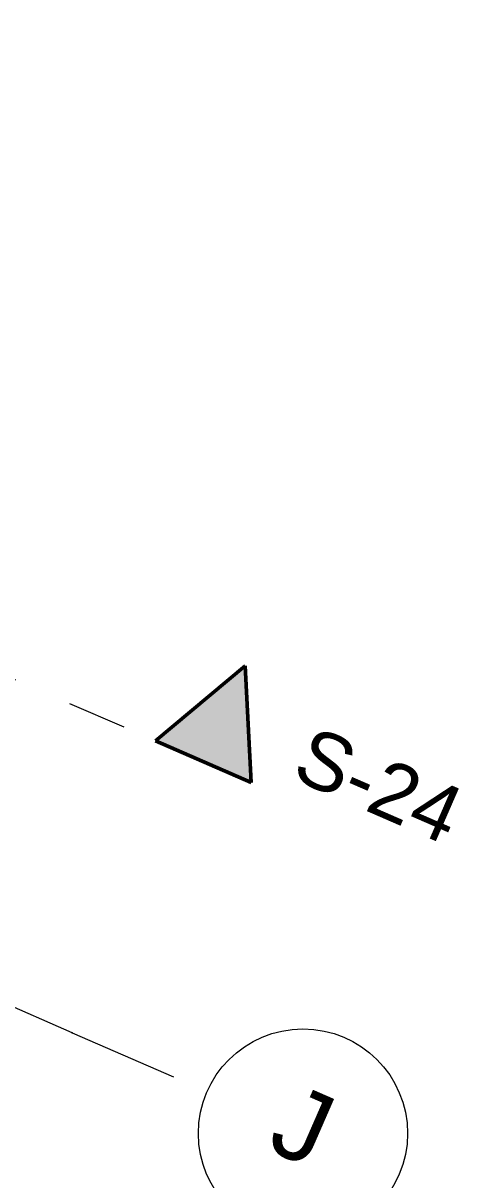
# Model space of a CAD drawing. Header units: millimetres. Extents: x -50172 to 74273, y -80883 to 11206.
# Drawn here: x 21760 to 23843, y -43914 to -38376 of the extents above; entities that cross this region are included whole.
import ezdxf
from ezdxf.enums import TextEntityAlignment as Align

# ---------------------------------------------------------------- set-up
doc = ezdxf.new("R2010")
doc.units = ezdxf.units.MM
doc.header["$MEASUREMENT"] = 0
doc.linetypes.add('Dashed', pattern=[564.444447, 282.222223, -282.222223])
doc.linetypes.add('Double Dashed', pattern=[1093.611073, 529.166651, -211.666656, 141.111112, -211.666656])
doc.layers.add('A-95-MC_Marker_Section_P2.Marker', color=7, linetype='Continuous')
doc.layers.add('New_A-15-MG_Structural_Grid_Phase_2', color=7, linetype='Continuous')
for name, color, linetype, lineweight in [('A-95-MC_Marker_Section_P2.Marker_Pen_No__1', 7, 'Continuous', 13), ('A-95-MC_Marker_Section_P2.Marker_Pen_No__6', 7, 'Continuous', 35), ('New_A-20-M_Hard_Landscape-Phase 2_Pen_No__85', 8, 'Continuous', 20)]:
    doc.layers.add(name, color=color, linetype=linetype, lineweight=lineweight)
doc.layers.add('A-95-MC_Marker_Section_P2.Marker_Pen_No__25', color=7, linetype='Continuous', lineweight=50, true_color=0x2a2a2a)
doc.layers.add('New_A-15-MG_Structural_Grid_Phase_2_Pen_No__222', color=7, linetype='Continuous', lineweight=13, true_color=0x65af33)
doc.styles.add('GENERATED_STYLE_4', font='')
doc.styles.get('GENERATED_STYLE_4').set_extended_font_data('Swis721 BT')
doc.dimstyles.new('GENERATED_STYLE__2', dxfattribs={"dimtxt": 0.18, "dimasz": 364.8, "dimexe": 0.18, "dimexo": 0.0625, "dimgap": 0.09, "dimtad": 0, "dimtih": 1, "dimtoh": 1, "dimdec": 4, "dimzin": 0, "dimdsep": 46, "dimcen": 0.09, "dimadec": 0, "dimazin": 0, "dimtfac": 1, "dimtdec": 4, "dimtmove": 0, "dimatfit": 3, "dimldrblk": 'ARROWHEAD_5', "dimfxl": 1, "dimtolj": 1, "dimtzin": 0, "dimarcsym": 0})

# ---------------------------------------------------------------- blocks, each defined once
blk = doc.blocks.new('ARROWHEAD_5')
at = {"color": 0, "linetype": 'Continuous', "lineweight": 0}
blk.add_line((0, 0), (-1, 0), dxfattribs=at)
blk.add_solid([(-1, 0.2679), (0, 0), (-1, -0.2679), (-1, 0.2679)], dxfattribs=at)
blk = doc.blocks.new('Standard grid marker_28')
at = {"layer": 'New_A-15-MG_Structural_Grid_Phase_2_Pen_No__222', "linetype": 'Double Dashed'}
for q in [(53258.1, 0), (0, 0)]:
    blk.add_line((705.1, 0), q, dxfattribs=at)
at = {"layer": 'New_A-15-MG_Structural_Grid_Phase_2_Pen_No__222', "linetype": 'Continuous'}
blk.add_circle((-500, 0), 500, dxfattribs=at)
at = {"layer": 'New_A-15-MG_Structural_Grid_Phase_2_Pen_No__222', "linetype": 'Double Dashed'}
blk.add_point((705.1, 0), dxfattribs=at)
blk.add_point((705.1, 0), dxfattribs=at)
at = {"layer": 'New_A-15-MG_Structural_Grid_Phase_2_Pen_No__222', "style": 'GENERATED_STYLE_4'}
for tag, p in [('AC_MarkerText_1_0', (-500, 38.7)), ('AC_MarkerText_1_1', (54463.2, 38.7))]:
    blk.add_attdef(tag, text='', height=350, rotation=180, dxfattribs=at).set_placement(p, align=Align.MIDDLE_CENTER)
blk = doc.blocks.new('Cutting Plane_3_1', base_point=(-25330.5, -21002.6))
at = {"layer": 'A-95-MC_Marker_Section_P2.Marker_Pen_No__25', "linetype": 'Continuous'}
blk.add_hatch(color=256, dxfattribs=at).paths.add_polyline_path([(22850.2, -42011.8), (22391.9, -41811.9), (22820.9, -41453.5)])
at = {"layer": 'A-95-MC_Marker_Section_P2.Marker_Pen_No__1', "linetype": 'Dashed'}
blk.add_line((-25101.3, -21102.5), (22391.9, -41811.9), dxfattribs=at)
at = {"layer": 'A-95-MC_Marker_Section_P2.Marker_Pen_No__25', "linetype": 'Continuous'}
for p, q in [((22391.9, -41811.9), (22820.9, -41453.5)), ((22820.9, -41453.5), (22850.2, -42011.8)), ((22850.2, -42011.8), (22391.9, -41811.9))]:
    blk.add_line(p, q, dxfattribs=at)
at = {"layer": 'A-95-MC_Marker_Section_P2.Marker_Pen_No__6', "insert": (23776.1, -42315.3), "char_height": 275, "attachment_point": 9, "rotation": 336.4404, "style": 'GENERATED_STYLE_4'}
blk.add_mtext('\\A1;{\\fSwis721 BT|b0|i0|c0|p34;S-24}', dxfattribs=at)

msp = doc.modelspace()

# ---------------------------------------------------------------- block references
at = {"layer": 'A-95-MC_Marker_Section_P2.Marker'}
msp.add_blockref('Cutting Plane_3_1', (-25330.5, -21002.6), dxfattribs=at)
at = {"layer": 'New_A-15-MG_Structural_Grid_Phase_2', "color": 8, "linetype": 'Continuous', "lineweight": 15}
ref = msp.add_blockref('Standard grid marker_28', (22639.6, -43491.3), dxfattribs=dict(at, zscale=1000, rotation=156.4404115839929))
ref.add_attrib('AC_MarkerText_1', 'J', dxfattribs={"layer": 'New_A-15-MG_Structural_Grid_Phase_2_Pen_No__222', "color": 85, "true_color": 0x65af33, "height": 350, "rotation": 336.4404, "style": 'GENERATED_STYLE_4'}).set_placement((23097.9, -43652.5), align=Align.MIDDLE_CENTER)

# ---------------------------------------------------------------- leaders
at = {"layer": 'New_A-20-M_Hard_Landscape-Phase 2_Pen_No__85', "linetype": 'Continuous', "path_type": 1, "annotation_type": 0, "has_hookline": 1, "hookline_direction": 0, "text_width": 3085.7}
msp.add_leader([(17715.8, -42604.8), (19226.9, -43219.1)], dimstyle='GENERATED_STYLE__2', dxfattribs=at)

doc.saveas('drawing.dxf')
